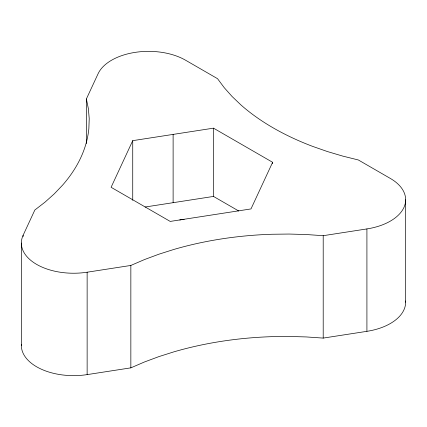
<?xml version="1.0" encoding="UTF-8"?>
<svg xmlns="http://www.w3.org/2000/svg" width="427" height="427" viewBox="0 0 427 427"><rect width="100%" height="100%" fill="white"/><g stroke="black" fill="none" stroke-linecap="round" stroke-linejoin="round"><path stroke-width="0.64" d="M23.133 236.585L23.133 235.25L34.843 210.015L45.059 202.115L54.304 193.826L62.539 185.19A247.58 142.938 0 0 0 88.869 128.452L89.216 118.599L88.389 108.752L86.382 98.963L98.098 73.722A52.259 30.173 0 0 1 185.531 60.196L217.53 78.675L224.276 87.727L232.085 96.497L240.919 104.93A247.58 142.938 0 0 0 312.863 146.466L327.472 151.569L342.657 156.074L358.344 159.97L390.342 178.443A52.259 30.173 0 0 1 366.916 228.925L366.916 331.331L323.202 338.093L306.244 336.935L289.191 336.46L272.116 336.657A247.58 142.938 0 0 0 173.848 351.859L158.887 356.614L144.534 361.952L130.849 367.85L87.135 374.612A52.259 30.173 0 0 1 21.393 344.263M132.733 140.654L111.095 187.288L170.218 221.421L250.985 208.926L272.623 162.297L213.5 128.159L132.733 140.654L132.733 200.311M23.133 235.25A52.259 30.173 0 0 0 87.135 272.207L130.849 265.445L144.534 259.547L158.887 254.209L173.848 249.453A247.58 142.938 0 0 1 272.116 234.252L289.191 234.049L306.244 234.53L323.202 235.688L366.916 228.925M145.111 207.015L213.5 196.431L238.757 211.013M405.65 199.777L405.65 302.188M323.202 235.688L323.202 338.093M272.623 162.297L272.623 163.621M213.5 128.159L213.5 196.431M173.116 134.409L173.116 202.681M130.849 265.445L130.849 367.85M87.135 272.207L87.135 374.612M86.382 98.963L86.382 143.515M21.35 243.059L21.35 345.47M405.607 300.982A52.259 30.173 0 0 1 366.916 331.331M179.735 219.964A41.809 24.136 0 0 1 184.165 219.339"/></g></svg>
